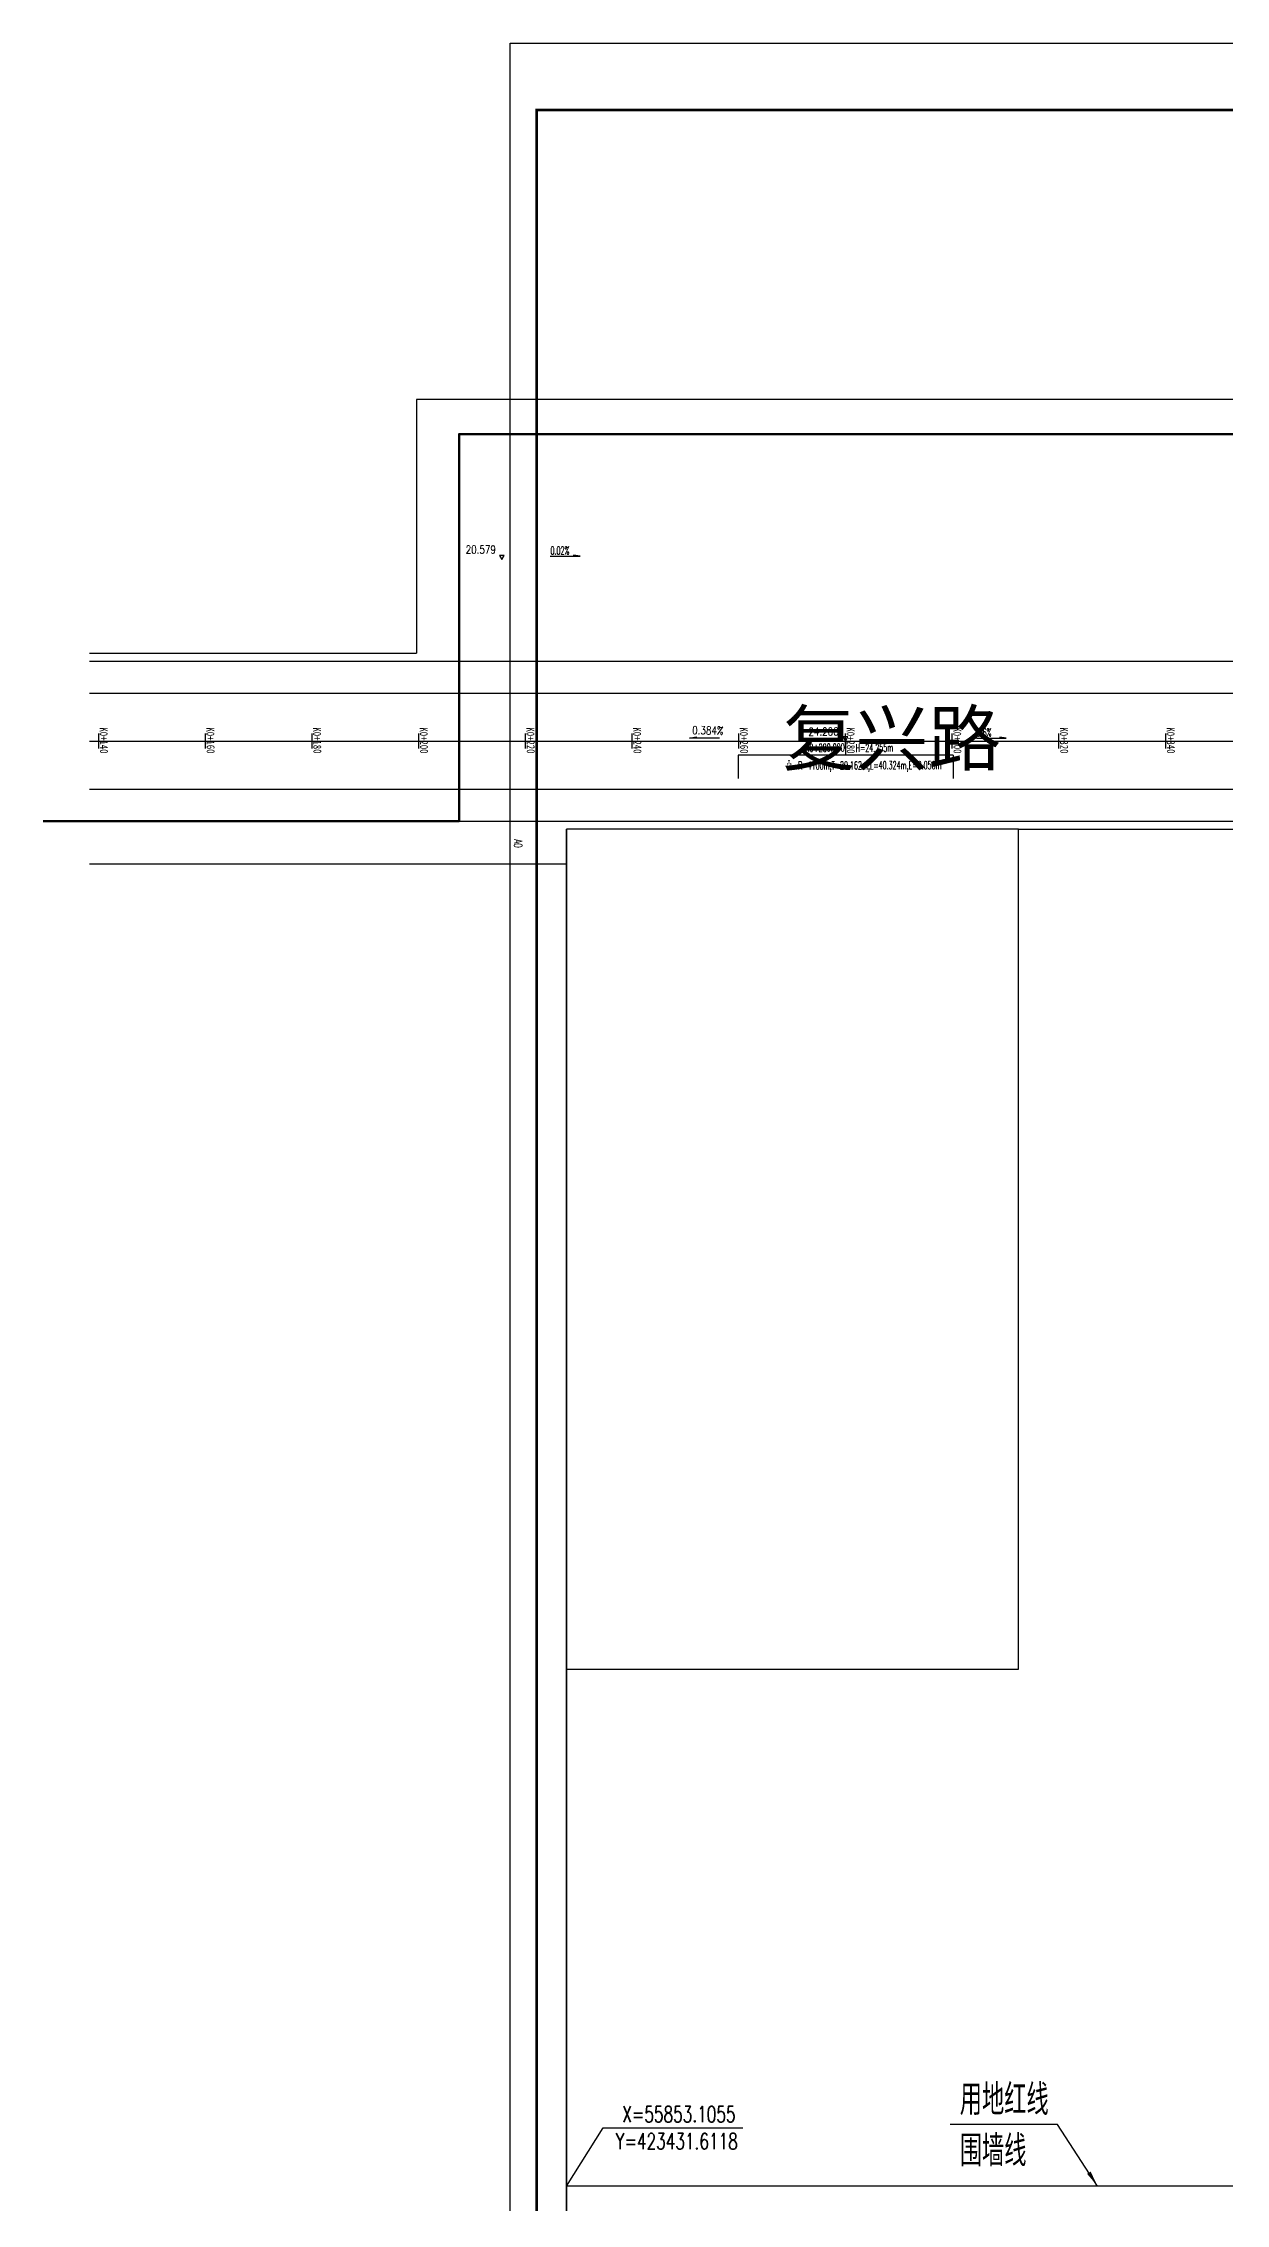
# Model space of a CAD drawing. Header units: millimetres. Extents: x 418304 to 847498, y 48187 to 111456.
# Drawn here: x 423333.5 to 423555.2, y 53684.4 to 54089.5 of the extents above; entities that cross this region are included whole.
import ezdxf

# ---------------------------------------------------------------- set-up
doc = ezdxf.new("R2010")
doc.units = ezdxf.units.MM
doc.header["$LTSCALE"] = 1000
doc.linetypes.add('DASH', pattern=[0.35, 0.25, -0.1])
doc.linetypes.add('X3', pattern=[5, 4, -1])
for name, color, linetype in [('DIM_COOR', 3, 'Continuous'), ('DIM_LEAD', 3, 'Continuous'), ('PUB_TEXT', 7, 'Continuous'), ('TK', 4, 'Continuous'), ('建设布局', 7, 'Continuous'), ('规划110kV线路', 255, 'Continuous'), ('路名', 7, 'Continuous'), ('道路网', 7, 'Continuous'), ('高程设计数据', 7, 'Continuous')]:
    doc.layers.add(name, color=color, linetype=linetype)
doc.styles.add('_TCH_DIM', font='SIMPLEX', dxfattribs={"bigfont": 'GBCBIG'})
doc.styles.add('HZ', font='rs.shx', dxfattribs={"width": 0.8, "bigfont": 'hztxt.shx'})
doc.styles.add('图框英文', font='romans.shx', dxfattribs={"width": 0.65, "bigfont": 'hztxt.shx'})
doc.styles.add('等线体', font='simhei.ttf')
doc.linetypes.add('FENCELINE2', pattern='A,0.25,-0.1,[132,ltypeshp.shx,S=0.1,R=0,X=-0.1,Y=0],-0.1,1', length=1.45)

# ---------------------------------------------------------------- blocks, each defined once
blk = doc.blocks.new('wetrewtewtre')
at = {"layer": '道路网', "color": 8, "linetype": 'Continuous'}
for p, q in [((423342.15, 56138.98), (423790.25, 56138.98)), ((423342.15, 56138.98), (423790.25, 56138.98)), ((423342.15, 56132.98), (423790.25, 56132.98)), ((423342.15, 56132.98), (423790.25, 56132.98)), ((423342.15, 56114.98), (423786.51, 56114.98)), ((423342.15, 56114.98), (423786.51, 56114.98)), ((423342.15, 56108.98), (423786.51, 56108.98)), ((423342.15, 56108.98), (423786.51, 56108.98))]:
    blk.add_line(p, q, dxfattribs=at)
at = {"layer": '道路网', "color": 8, "linetype": 'Continuous', "lineweight": 30}
for p, q in [((423343.9, 56122.58), (423343.9, 56125.38)), ((423343.9, 56122.58), (423343.9, 56125.38)), ((423363.9, 56122.58), (423363.9, 56125.38)), ((423363.9, 56122.58), (423363.9, 56125.38)), ((423383.9, 56122.58), (423383.9, 56125.38)), ((423383.9, 56122.58), (423383.9, 56125.38)), ((423403.9, 56122.58), (423403.9, 56125.38)), ((423403.9, 56122.58), (423403.9, 56125.38)), ((423423.9, 56122.58), (423423.9, 56125.38)), ((423423.9, 56122.58), (423423.9, 56125.38)), ((423443.9, 56122.58), (423443.9, 56125.38)), ((423443.9, 56122.58), (423443.9, 56125.38)), ((423463.9, 56122.58), (423463.9, 56125.38)), ((423463.9, 56122.58), (423463.9, 56125.38)), ((423483.9, 56122.58), (423483.9, 56125.38)), ((423483.9, 56122.58), (423483.9, 56125.38)), ((423503.9, 56122.58), (423503.9, 56125.38)), ((423503.9, 56122.58), (423503.9, 56125.38)), ((423523.9, 56122.58), (423523.9, 56125.38)), ((423523.9, 56122.58), (423523.9, 56125.38)), ((423543.9, 56122.58), (423543.9, 56125.38)), ((423543.9, 56122.58), (423543.9, 56125.38))]:
    blk.add_line(p, q, dxfattribs=at)
at = {"layer": '道路网', "color": 8, "linetype": 'X3'}
blk.add_line((423342.15, 56123.98), (423897.23, 56123.98), dxfattribs=at)
blk.add_line((423342.15, 56123.98), (423897.23, 56123.98), dxfattribs=at)
at = {"layer": '道路网', "color": 8, "linetype": 'Continuous', "style": '等线体', "width": 0.8}
for s, p in [('K0+140', (423344.07, 56126.53)), ('K0+140', (423344.07, 56126.53)), ('K0+160', (423364.07, 56126.53)), ('K0+160', (423364.07, 56126.53)), ('K0+180', (423384.07, 56126.53)), ('K0+180', (423384.07, 56126.53)), ('K0+200', (423404.07, 56126.53)), ('K0+200', (423404.07, 56126.53)), ('K0+220', (423424.07, 56126.53)), ('K0+220', (423424.07, 56126.53)), ('K0+240', (423444.07, 56126.53)), ('K0+240', (423444.07, 56126.53)), ('K0+260', (423464.07, 56126.53)), ('K0+260', (423464.07, 56126.53)), ('K0+280', (423484.07, 56126.53)), ('K0+280', (423484.07, 56126.53)), ('K0+300', (423504.07, 56126.53)), ('K0+300', (423504.07, 56126.53)), ('K0+320', (423524.07, 56126.53)), ('K0+320', (423524.07, 56126.53)), ('K0+340', (423544.07, 56126.53)), ('K0+340', (423544.07, 56126.53))]:
    blk.add_text(s, height=1.5, rotation=271.0552, dxfattribs=at).set_placement(p)
blk = doc.blocks.new('GeYuanFrame_03105221', base_point=(11.55, 13.52))
at = {"layer": 'TK'}
blk.add_lwpolyline([(11.55, 854.52), (1497.55, 854.52), (1497.55, 13.52), (11.55, 13.52)], close=True, dxfattribs=at)
at = {"layer": 'TK', "const_width": 1}
blk.add_lwpolyline([(1487.55, 844.52), (1487.55, 23.52), (36.55, 23.52), (36.55, 844.52)], close=True, dxfattribs=at)
at = {"layer": 'TK', "style": '图框英文', "width": 0.65}
blk.add_text('A0', height=3, dxfattribs=at).set_placement((309.99, 15.04))

msp = doc.modelspace()

# ---------------------------------------------------------------- linework, layer by layer
at = {"color": 1, "linetype": 'DASH', "ltscale": 0.02, "const_width": 0.2}
msp.add_lwpolyline([(423795.015, 53547.806), (423431.612, 53547.84), (423431.612, 53687.774), (423600.93, 53687.774), (423600.93, 53942.149), (423785.939, 53942.149), (423795.015, 53933.981), (423795.015, 53547.806)], dxfattribs=at)
at = {"linetype": 'FENCELINE2', "ltscale": 0.005, "const_width": 0.1}
msp.add_lwpolyline([(423795.015, 53547.806), (423431.612, 53547.84), (423431.612, 53687.774), (423600.93, 53687.774), (423600.93, 53942.149), (423785.939, 53942.149), (423795.015, 53933.981), (423795.015, 53813.361)], dxfattribs=at)
at = {"layer": 'DIM_COOR', "color": 3}
for p, q in [((423431.612, 53687.774), (423438.453, 53698.71)), ((423438.453, 53698.71), (423464.633, 53698.71))]:
    msp.add_line(p, q, dxfattribs=at)
at = {"layer": 'DIM_LEAD'}
for p, q in [((423523.596, 53699.282), (423503.504, 53699.282)), ((423531.138, 53687.774), (423523.596, 53699.282))]:
    msp.add_line(p, q, dxfattribs=at)
msp.add_lwpolyline([(423531.138, 53687.774, 0, 0.8, 0), (423529.493, 53690.283, 0, 0, 0)], format="xyseb", dxfattribs=at)
at = {"layer": '建设布局', "color": 1, "linetype": 'Continuous', "flags": 128}
for points in [[(423431.612, 53430.44), (423431.612, 53942.149)], [(423431.612, 53430.44), (423431.612, 53942.149)], [(423342.152, 53935.649), (423431.612, 53935.649), (423431.612, 53430.44), (423342.152, 53430.44)], [(423342.152, 53935.649), (423431.612, 53935.649), (423431.612, 53430.44), (423342.152, 53430.44)]]:
    msp.add_lwpolyline(points, dxfattribs=at)
for points in [[(423431.612, 53784.649), (423516.312, 53784.649), (423516.312, 53942.149), (423431.612, 53942.149)], [(423516.312, 53942.149), (423600.93, 53942.149), (423600.93, 53687.774), (423431.612, 53687.774), (423431.612, 53784.649), (423516.312, 53784.649)], [(423431.612, 53784.649), (423516.312, 53784.649), (423516.312, 53942.149), (423431.612, 53942.149)], [(423516.312, 53942.149), (423600.93, 53942.149), (423600.93, 53687.774), (423431.612, 53687.774), (423431.612, 53784.649), (423516.312, 53784.649)]]:
    msp.add_lwpolyline(points, close=True, dxfattribs=at)
at = {"layer": '规划110kV线路', "color": 210, "lineweight": 50, "ltscale": 5, "flags": 128}
msp.add_lwpolyline([(423333.496, 53943.649), (423411.446, 53943.649), (423411.446, 54016.199), (423907.496, 54016.199), (423907.496, 54016.199)], dxfattribs=at)
msp.add_lwpolyline([(423333.496, 53943.649), (423411.446, 53943.649), (423411.446, 54016.199), (423907.496, 54016.199), (423907.496, 54016.199)], dxfattribs=at)
at = {"layer": '道路网', "color": 1, "linetype": 'Continuous'}
for p, q in [((423403.446, 54022.699), (423403.446, 53975.149)), ((423897.23, 54022.699), (423403.446, 54022.699)), ((423403.446, 54022.699), (423403.446, 53975.149)), ((423897.23, 54022.699), (423403.446, 54022.699)), ((423342.152, 53975.149), (423403.446, 53975.149)), ((423342.152, 53975.149), (423403.446, 53975.149))]:
    msp.add_line(p, q, dxfattribs=at)
at = {"layer": '高程设计数据', "color": 1, "linetype": 'Continuous'}
for p, q in [((423483.896, 53958.649), (423483.896, 53955.999)), ((423483.896, 53958.649), (423483.896, 53955.999)), ((423463.734, 53955.999), (423463.734, 53951.649)), ((423504.058, 53955.999), (423463.734, 53955.999)), ((423463.734, 53955.999), (423463.734, 53951.649)), ((423504.058, 53955.999), (423463.734, 53955.999)), ((423504.058, 53955.999), (423504.058, 53951.649)), ((423504.058, 53955.999), (423504.058, 53951.649))]:
    msp.add_line(p, q, dxfattribs=at)
at = {"layer": '高程设计数据', "color": 1, "linetype": 'Continuous', "flags": 128}
for points in [[(423419.446, 53992.699), (423419.888, 53993.465), (423419.004, 53993.465)], [(423419.446, 53992.699), (423419.888, 53993.465), (423419.004, 53993.465)], [(423483.896, 53958.649), (423484.338, 53959.415), (423483.454, 53959.415)], [(423483.896, 53958.649), (423484.338, 53959.415), (423483.454, 53959.415)]]:
    msp.add_lwpolyline(points, close=True, dxfattribs=at)
at = {"layer": '高程设计数据', "color": 4, "linetype": 'Continuous', "flags": 128}
for points in [[(423428.551, 53993.3), (423434.124, 53993.294), (423432.907, 53993.519), (423432.907, 53993.295)], [(423428.551, 53993.3), (423434.124, 53993.294), (423432.907, 53993.519), (423432.907, 53993.295)], [(423460.245, 53959.205), (423454.672, 53959.203), (423455.889, 53959.427), (423455.889, 53959.204)], [(423460.245, 53959.205), (423454.672, 53959.203), (423455.889, 53959.427), (423455.889, 53959.204)], [(423508.433, 53959.192), (423514.006, 53959.186), (423512.789, 53959.411), (423512.789, 53959.187)], [(423508.433, 53959.192), (423514.006, 53959.186), (423512.789, 53959.411), (423512.789, 53959.187)]]:
    msp.add_lwpolyline(points, dxfattribs=at)

# ---------------------------------------------------------------- block references
at = {"xscale": 0.5, "yscale": 0.5, "zscale": 0.5, "rotation": 270}
msp.add_blockref('GeYuanFrame_03105221', (423421.008, 54089.473), dxfattribs=at)
msp.add_blockref('wetrewtewtre', (0, -2165.331))

# ---------------------------------------------------------------- texts
at = {"layer": 'PUB_TEXT', "style": '_TCH_DIM'}
for s, p in [('用地红线', (423505.304, 53701.082)), ('围墙线', (423505.304, 53691.482))]:
    msp.add_text(s, height=5.7872, dxfattribs=at).set_placement(p)
at = {"layer": 'PUB_TEXT', "style": '_TCH_DIM', "width": 0.705882}
for s, p in [('X=55853.1055', (423442.033, 53699.76)), ('Y=423431.6118', (423440.833, 53694.685))]:
    msp.add_text(s, height=2.975, dxfattribs=at).set_placement(p)
at = {"layer": '路名', "color": 6, "linetype": 'Continuous', "style": '等线体'}
msp.add_text('复兴路', height=10, dxfattribs=at).set_placement((423472.117, 53954.184))
at = {"layer": '高程设计数据', "color": 1, "linetype": 'Continuous', "style": 'HZ'}
for s, rotation, width, p in [('20.579', 0.18894, 0.8, (423412.693, 53993.791)), ('20.579', 0.18894, 0.8, (423412.693, 53993.791)), ('0.02%%%', 359.92167, 0.5, (423428.583, 53993.611)), ('0.02%%%', 359.92167, 0.5, (423428.583, 53993.611)), ('0.384%', 358.88186, 0.8, (423455.139, 53959.956)), ('0.384%', 358.88186, 0.8, (423455.139, 53959.956)), ('K0+280.000', 0.26747, 0.5, (423476.345, 53956.646)), ('K0+280.000', 0.26747, 0.5, (423476.345, 53956.646)), ('24.206', 0.18894, 0.8, (423476.932, 53959.66)), ('24.206', 0.18894, 0.8, (423476.932, 53959.66)), ('H=24.255m', 0.62523, 0.5, (423485.791, 53956.6)), ('H=24.255m', 0.62523, 0.5, (423485.791, 53956.6)), ('0.6%', 359.92167, 0.5, (423508.465, 53959.503)), ('0.6%', 359.92167, 0.5, (423508.465, 53959.503)), ('凸  R=4100m,T=20.162m,L=40.324m,E=0.050m', 0.07377, 0.5, (423472.793, 53953.333)), ('凸  R=4100m,T=20.162m,L=40.324m,E=0.050m', 0.07377, 0.5, (423472.793, 53953.333))]:
    msp.add_text(s, height=1.5, rotation=rotation, dxfattribs=dict(at, width=width)).set_placement(p)

doc.saveas('drawing.dxf')
